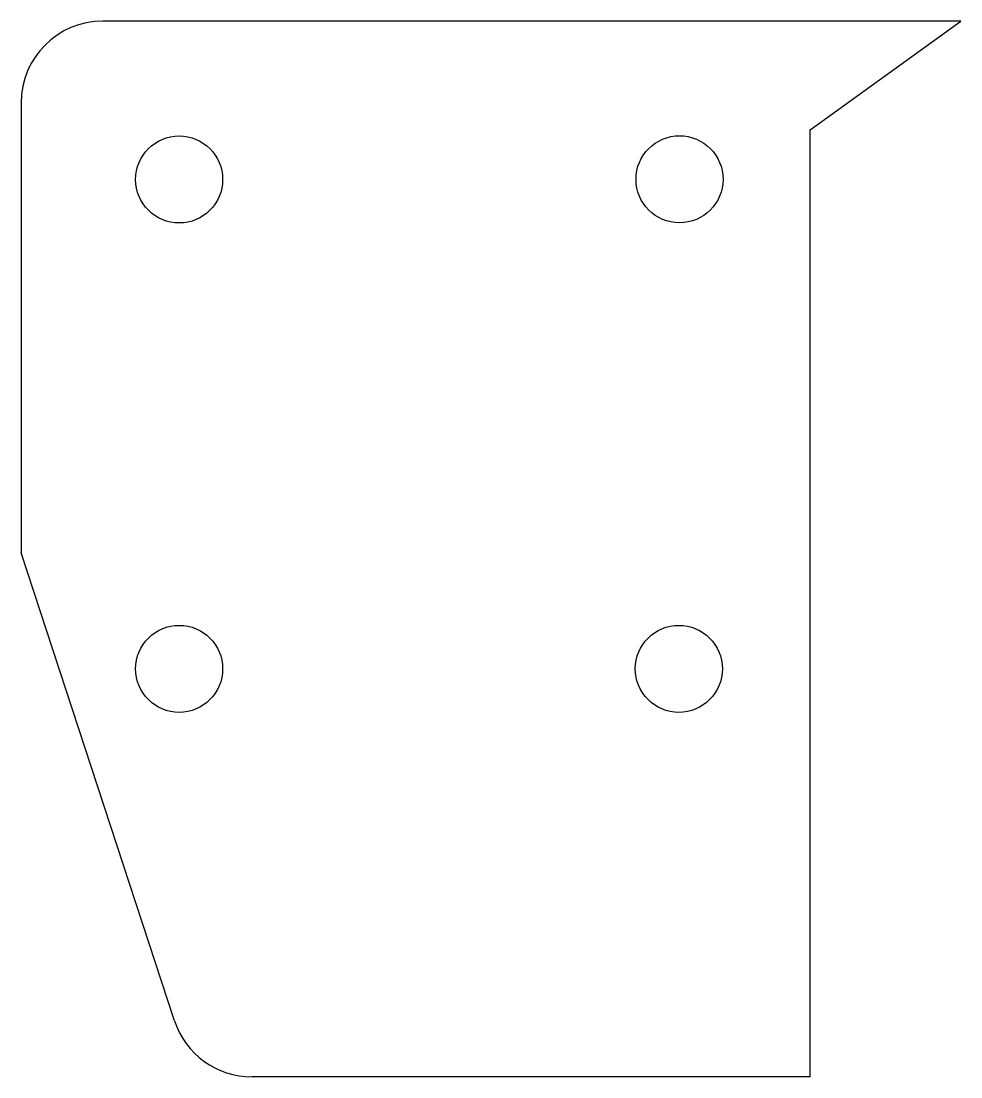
# Model space of a CAD drawing. Extents: x 32 to 204, y 9 to 203.
import ezdxf

# ---------------------------------------------------------------- set-up
doc = ezdxf.new("R2010")
doc.units = 0
doc.layers.get('0').update_dxf_attribs({"linetype": 'CONTINUOUS'})

msp = doc.modelspace()

# ---------------------------------------------------------------- linework, layer by layer
for p, q in [((204.37, 203.01), (46.59, 203.01)), ((176.64, 183.01), (204.37, 203.01)), ((31.59, 188.01), (31.59, 105.25)), ((176.64, 8.94), (176.64, 183.01)), ((59.79, 19.27), (31.59, 105.25)), ((176.64, 8.94), (74.04, 8.94))]:
    msp.add_line(p, q)
for centre in [(60.64, 173.91), (152.64, 173.94), (60.64, 83.94), (152.51, 83.94)]:
    msp.add_circle(centre, 8)
for centre, start, end in [((46.59, 188.01), 90, 180), ((74.04, 23.94), 198.1606, 270)]:
    msp.add_arc(centre, 15, start, end)

doc.saveas('drawing.dxf')
